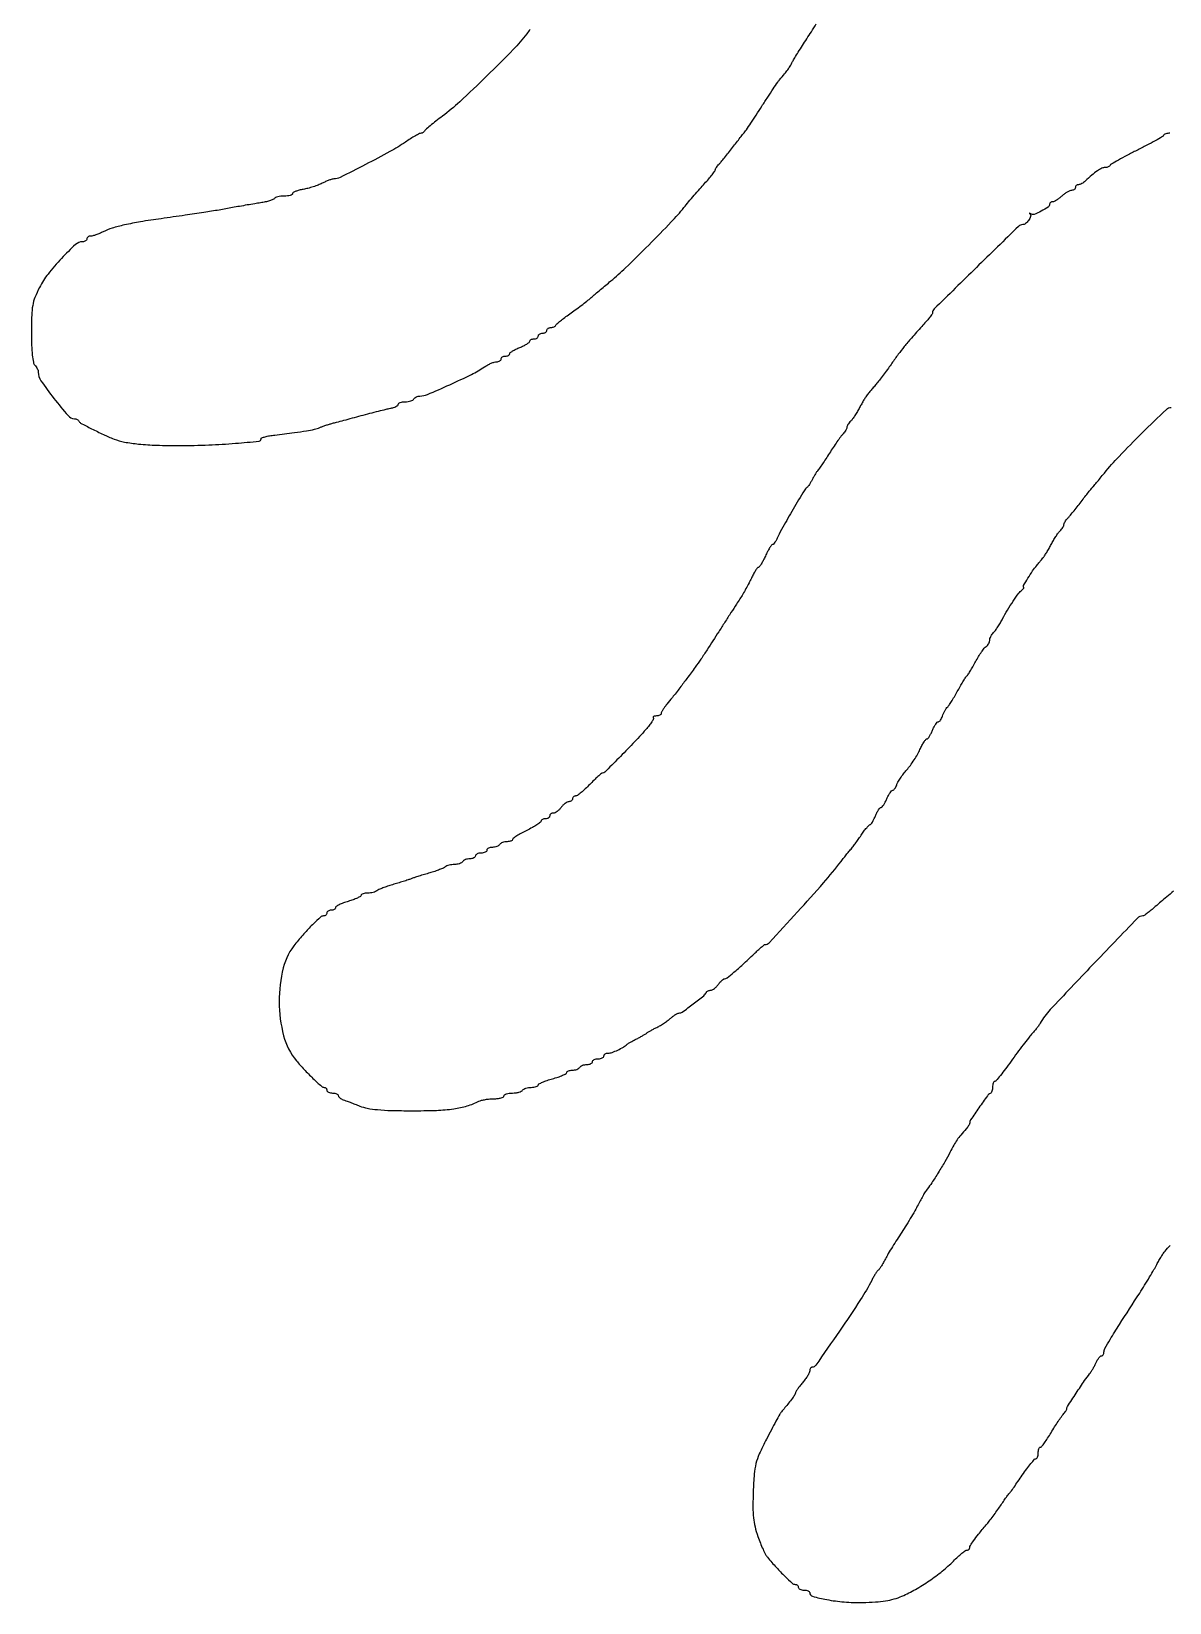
# Model space of a CAD drawing. Extents: x 128 to 1428, y 168 to 1459.
# Drawn here: x 128 to 526, y 270 to 820 of the extents above; entities that cross this region are included whole.
import ezdxf

# ---------------------------------------------------------------- set-up
doc = ezdxf.new("R2010")
doc.units = 0

msp = doc.modelspace()

# ---------------------------------------------------------------- linework, layer by layer
for points in [[(302.122299, 820.285045, 0.003329), (301, 818.834486, -0.030332), (296.251426, 813.337577, -0.005918), (286.997082, 804.075301, -0.006151), (277.492825, 795.011368, -0.026478), (271.5, 790, 0.004964), (269.176914, 788.221381, 0.007197), (267.164583, 786.601562, 0.004007), (265.503507, 785.202011, 0.11156), (265.166667, 784.75, -0.086059), (264.974673, 784.463203, -0.062715), (264.676705, 784.220312, -0.061878), (264.322979, 784.055919, -0.07802), (263.966799, 784, 0.121846), (263.426276, 783.866295, 0.007931), (261.999103, 783.085045, 0.011164), (260.316085, 782.078389, 0.008077), (258.485095, 780.88526, -0.022778), (253.076294, 777.583024, -0.006796), (244.537174, 773.039482, -0.002972), (235.602063, 768.506933, -0.116398), (233.453979, 768, 0.071747), (232.8006, 767.905758, 0.016765), (231.747175, 767.556635, 0.016947), (230.550791, 767.068429, 0.01591), (229.364307, 766.490674, -0.028465), (227.998465, 765.867484, -0.014975), (226.239828, 765.243033, -0.014851), (224.394737, 764.709388, -0.0221), (222.75, 764.362866, 0.021282), (221.313137, 764.062592, 0.032459), (220.101562, 763.669856, 0.034008), (219.219007, 763.2475, 0.270432), (219, 762.872192, -0.27234), (218.802282, 762.536117, -0.054787), (218.136086, 762.256206, -0.044041), (217.185869, 762.063313, -0.028071), (216.059017, 762, 0.02731), (214.893802, 761.936307, 0.033825), (213.824481, 761.745213, 0.036015), (212.977775, 761.467944, 0.158498), (212.581976, 761.13264, -0.159866), (212.139199, 760.759563, -0.020299), (210.948204, 760.33487, -0.022133), (209.448504, 759.939641, -0.016734), (207.772959, 759.63482, 0.003883), (205.745713, 759.319602, 0.001844), (203.139557, 758.883738, 0.001828), (200.417749, 758.407957, 0.002591), (198, 757.963271, -0.005022), (193.318129, 757.12566, -0.003384), (187.958417, 756.259494, -0.002689), (181.412896, 755.283111, -0.001289), (173, 754.096516, 0.006817), (165.724493, 752.988176, 0.014438), (160.129375, 751.890739, 0.018426), (155.832614, 750.750448, 0.041646), (152.708439, 749.504437, -0.016019), (151.455103, 748.928562, -0.01664), (150.183096, 748.441928, -0.016566), (149.058075, 748.095168, -0.066562), (148.346362, 748, 0.072631), (147.83188, 747.924869, 0.087428), (147.395494, 747.70625, 0.100491), (147.103764, 747.381344, 0.133622), (147, 747, -0.148098), (146.884512, 746.618646, -0.098909), (146.559684, 746.29375, -0.082458), (146.074105, 746.074697, -0.0649), (145.501053, 746, 0.18891), (143.003592, 745.021488, 0.016843), (138.119047, 740.184343, 0.022898), (133.411234, 734.716024, 0.048213), (130.397308, 730, 0.023888), (128.841026, 726.557147, 0.050186), (128.040471, 723.735879, 0.03647), (127.683254, 720.289957, 0.007735), (127.593152, 714.250597, 0.008165), (127.669008, 709.757418, 0.01794), (127.906229, 706.329179, 0.018767), (128.266596, 703.817287, 0.15251), (128.799403, 702.800597, -0.045635), (129.258889, 702.248599, -0.0371), (129.647325, 701.583845, -0.038449), (129.913944, 700.912014, -0.075375), (130, 700.344409, 0.152023), (130.921818, 697.382646, 0.0143), (135.477436, 691.161592, 0.012393), (140.400865, 685.140668, 0.2082), (142.666667, 684.046094, -0.057613), (143.137634, 683.972703, -0.054614), (143.588542, 683.793228, -0.058883), (143.953536, 683.540532, -0.10776), (144.166667, 683.25, 0.167484), (144.805847, 682.564041, 0.004134), (148.670749, 680.549337, 0.009685), (152.766757, 678.556125, 0.013617), (156.5, 676.949995, 0.048952), (160.129474, 675.901489, 0.021207), (165.111969, 675.194274, 0.016989), (171.476126, 674.78247, 0.008626), (179.5, 674.675021, 0.008691), (189.645013, 674.890561, 0.010973), (199.014735, 675.458763, 0.004146), (207.254849, 676.209063, 0.385478), (208, 677.031972, -0.313256), (208.230316, 677.363513, -0.020741), (209.395312, 677.743159, -0.024062), (210.929341, 678.094961, -0.015109), (212.75, 678.364735, 0.002399), (219.616483, 679.204439, 0.009412), (223.83927, 679.822399, 0.014677), (226.661313, 680.375336, 0.045824), (228.5, 680.97329, -0.013823), (229.444808, 681.348862, -0.00711), (230.646875, 681.769343, -0.007061), (231.897056, 682.167267, -0.010587), (233, 682.475914, 0.002096), (234.415336, 682.846185, 0.000406), (236.96875, 683.527865, 0.000432), (239.945292, 684.327856, 0.000399), (243, 685.154301, -0.002538), (246.07305, 685.971618, -0.002665), (249.104688, 686.744233, -0.002552), (251.727936, 687.383696, -0.011904), (253.25, 687.708419, 0.029316), (254.303215, 687.971748, 0.042211), (255.192187, 688.335076, 0.049425), (255.818026, 688.737217, 0.229111), (256, 689.113499, -0.24171), (256.174587, 689.453549, -0.068555), (256.717039, 689.73959, -0.052624), (257.506032, 689.935358, -0.034529), (258.440983, 690, 0.037634), (259.42066, 690.073842, 0.041396), (260.346475, 690.29375, 0.045439), (261.093337, 690.615492, 0.130646), (261.5, 691, -0.0888), (261.843107, 691.382848, -0.053277), (262.362977, 691.70625, -0.051182), (262.968707, 691.92583, -0.061451), (263.569915, 692, 0.101067), (266.189393, 692.534949, 0.00538), (274.019337, 695.972209, 0.008766), (281.632738, 699.574615, 0.033757), (286.15437, 702.205554, -0.024832), (287.287763, 702.89237, -0.023914), (288.497736, 703.472881, -0.024636), (289.611552, 703.879776, -0.07539), (290.40437, 704, 0.060788), (291.01454, 704.074457, 0.079411), (291.531284, 704.29375, 0.097358), (291.877247, 704.6186, 0.15696), (292, 705, -0.148195), (292.115568, 705.381354, -0.098894), (292.440625, 705.70625, -0.082425), (292.926543, 705.925306, -0.064853), (293.5, 706, 0.052256), (294.07391, 706.060145, 0.072132), (294.559375, 706.238923, 0.092083), (294.885521, 706.502939, 0.178521), (295, 706.813354, -0.231074), (295.191736, 707.206081, -0.026011), (296.028125, 707.791189, -0.027303), (297.159192, 708.414732, -0.018834), (298.5, 709, 0.018834), (299.840808, 709.585268, 0.027303), (300.971875, 710.208811, 0.026011), (301.808264, 710.793919, 0.231074), (302, 711.186646, -0.178521), (302.114479, 711.497061, -0.092083), (302.440625, 711.761077, -0.072132), (302.92609, 711.939855, -0.052256), (303.5, 712, 0.064853), (304.073457, 712.074694, 0.082425), (304.559375, 712.29375, 0.098894), (304.884432, 712.618646, 0.148195), (305, 713, -0.148195), (305.115568, 713.381354, -0.098894), (305.440625, 713.70625, -0.082425), (305.926543, 713.925306, -0.064853), (306.5, 714, 0.064853), (307.073457, 714.074694, 0.082425), (307.559375, 714.29375, 0.098894), (307.884432, 714.618646, 0.148195), (308, 715, -0.140362), (308.109202, 715.381338, -0.099913), (308.416146, 715.70625, -0.085122), (308.8752, 715.925077, -0.068857), (309.416667, 716, 0.052837), (309.98326, 716.060042, 0.055432), (310.515104, 716.237412, 0.061747), (310.935569, 716.49868, 0.125729), (311.166667, 716.808212, -0.116707), (311.494052, 717.263376, -0.007915), (312.723958, 718.297341, -0.011002), (314.251996, 719.486273, -0.008014), (316, 720.742651, 0.006474), (317.942303, 722.129631, 0.004764), (320.059375, 723.714449, 0.004815), (322.033421, 725.252079, 0.010701), (323.5, 726.469389, -0.002343), (324.926377, 727.694167, -0.00113), (326.764473, 729.250422, -0.00112), (328.688051, 730.864244, -0.001608), (330.400333, 732.284951, 0.019765), (335.555919, 736.88865, 0.004861), (343.647497, 744.863852, 0.004792), (351.568945, 752.978745, 0.020945), (356, 758.011869, -0.004677), (357.609422, 759.964523, -0.002762), (359.565584, 762.267197, -0.002763), (361.544397, 764.545039, -0.004734), (363.223266, 766.420076, 0.007378), (364.651747, 768.032546, 0.010699), (365.860676, 769.500853, 0.006589), (366.824031, 770.756985, 0.151567), (366.973266, 771.178571, -0.108357), (367.06359, 771.524718, -0.025537), (367.363559, 772.045982, -0.025121), (367.77844, 772.622867, -0.022411), (368.264382, 773.178571, 0.016832), (368.959766, 773.95611, 0.003135), (370.178654, 775.433705, 0.003356), (371.581724, 777.180277, 0.003059), (373.005535, 779, -0.000621), (374.396946, 780.796298, -0.000759), (375.702261, 782.471875, -0.000632), (376.803746, 783.877715, -0.005433), (377.303608, 784.5, 0.024128), (377.829526, 785.207322, 0.001266), (379.397405, 787.55625, 0.001997), (381.244301, 790.362675, 0.00145), (383.278106, 793.5, -0.002052), (385.327268, 796.652701, -0.002711), (387.22139, 799.506993, -0.00195), (388.830783, 801.883832, -0.026516), (389.46565, 802.715296, 0.004597), (391.231596, 804.82924, 0.016174), (392.310124, 806.235073, 0.021095), (393.140839, 807.503354, 0.012903), (394.017106, 809.062986, -0.013854), (394.747802, 810.357748, -0.003487), (396.01046, 812.424277, -0.003556), (397.487648, 814.767091, -0.00358), (398.994808, 817.08349, 0.005261), (400.583611, 819.543425, 0.003782), (402.308132, 822.322514, 0.003819)], [(526.083333, 784, 0.036858), (525.325249, 783.944041, 0.044547), (524.631771, 783.776979, 0.050455), (524.093948, 783.532752, 0.158816), (523.833333, 783.240778, -0.159303), (523.449533, 782.811617, -0.003387), (520.954167, 781.388121, -0.007478), (517.973233, 779.772447, -0.00493), (514.5, 778, 0.00493), (511.026767, 776.227553, 0.007478), (508.045833, 774.611879, 0.003387), (505.550467, 773.188383, 0.159303), (505.166667, 772.759222, -0.127894), (504.937068, 772.468292, -0.059204), (504.518462, 772.223021, -0.053052), (503.99034, 772.056334, -0.049972), (503.428098, 772, 0.116405), (502.278491, 771.728684, 0.033708), (500.69576, 770.799373, 0.027017), (498.763184, 769.323089, 0.01324), (496.459837, 767.25, -0.036112), (495.87683, 766.771641, -0.033203), (495.214988, 766.367188, -0.034863), (494.575024, 766.087163, -0.085902), (494.071429, 766, 0.09221), (493.662416, 765.923923, 0.096076), (493.314732, 765.70625, 0.099376), (493.082053, 765.381541, 0.106313), (493, 765, -0.130232), (492.898958, 764.618647, -0.100668), (492.614765, 764.29375, -0.088576), (492.189641, 764.07524, -0.07466), (491.688561, 764, 0.101307), (491.04033, 763.867297, 0.030131), (490.131751, 763.4125, 0.028874), (489.148584, 762.765446, 0.027562), (488.230375, 762, -0.022119), (487.332056, 761.234417, -0.025343), (486.408201, 760.5875, -0.025667), (485.57961, 760.12523, -0.114892), (485.041813, 760, 0.073674), (484.643731, 759.941023, 0.088026), (484.306033, 759.769585, 0.100592), (484.080281, 759.514734, 0.13186), (484, 759.215608, -0.247875), (483.432939, 758.142041, -0.029785), (481.056822, 756.719871, -0.029454), (478.535555, 755.591241, -0.267226), (477.390316, 755.776351, 0.010019), (477.061434, 756.032896, 0.337197), (476.967855, 756.032145, 0.407587), (476.956345, 755.949433, 0.010984), (477.202381, 755.630952, -0.272981), (477.323424, 754.812096, -0.059514), (476.604499, 753.511939, -0.057908), (475.554381, 752.361133, -0.180789), (474.588255, 752, 0.195534), (473.086223, 751.389254, 0.000632), (458.336338, 736.981865, 0.000619), (443.61144, 722.526737, 0.200994), (443, 721.067147, -0.164641), (442.877525, 720.705283, -0.005105), (441.898438, 719.451315, -0.009496), (440.686979, 717.989797, -0.006375), (439.25, 716.364108, 0.003674), (435.613545, 712.294608, 0.009743), (433.093144, 709.316975, 0.011876), (430.992403, 706.605665, 0.008504), (428.76858, 703.480319, -0.006178), (427.540649, 701.737494, -0.004229), (426.105453, 699.787969, -0.004262), (424.690397, 697.932637, -0.008607), (423.538227, 696.5, -0.000036), (422.514537, 695.27123, -0.000038), (421.505094, 694.059924, -0.000036), (420.632473, 693.013119, -0.000167), (420.126062, 692.406124, 0.032336), (419.665088, 691.775198, 0.007364), (418.971115, 690.647388, 0.007591), (418.208404, 689.320538, 0.007319), (417.47674, 687.955021, -0.013634), (416.711514, 686.569199, -0.01239), (415.848094, 685.181446, -0.012513), (415.01408, 683.978869, -0.038521), (414.370325, 683.227468, 0.028368), (413.845875, 682.639874, 0.030119), (413.402533, 682.00789, 0.031577), (413.091013, 681.42157, 0.106715), (413, 681, -0.100939), (412.914552, 680.581048, -0.031716), (412.625713, 680.006473, -0.03023), (412.213468, 679.390317, -0.029282), (411.725832, 678.821429, 0.032136), (411.044668, 678.017537, 0.005704), (409.886087, 676.41942, 0.00615), (408.570524, 674.51115, 0.005507), (407.252129, 672.5, -0.002738), (405.961778, 670.507651, -0.003332), (404.730718, 668.656498, -0.002808), (403.676411, 667.112587, -0.023219), (403.161567, 666.437014, 0.026859), (402.732999, 665.866083, 0.008495), (402.154819, 664.970407, 0.008455), (401.542894, 663.947994, 0.009297), (400.985567, 662.937014, -0.010751), (400.447322, 661.96733, -0.01246), (399.892649, 661.068998, -0.011538), (399.3888, 660.334325, -0.069266), (399.06943, 660, 0.090524), (398.084563, 658.877725, 0.001819), (394.20809, 652.352993, 0.004192), (390.61937, 646.143782, 0.024033), (388.905598, 642.75, -0.01948), (388.385645, 641.696616, -0.027663), (387.837306, 640.807812, -0.026702), (387.327966, 640.153545, -0.217307), (386.991359, 640, 0.242419), (386.638361, 639.818167, 0.015608), (385.975883, 638.825, 0.020002), (385.241032, 637.532719, 0.013355), (384.5, 636, -0.012876), (383.760758, 634.46724, -0.019365), (383.031372, 633.175, -0.014747), (382.375023, 632.177718, -0.244513), (382.033338, 632, 0.237788), (381.691375, 631.827624, 0.015913), (381.048617, 630.898438, 0.020177), (380.33387, 629.686882, 0.013544), (379.611997, 628.25, -0.011091), (378.773722, 626.560819, -0.006485), (377.698818, 624.573437, -0.006482), (376.570926, 622.611441, -0.010933), (375.568329, 621, 0.001299), (374.357628, 619.135167, 0.000352), (372.451685, 616.178125, 0.000356), (370.293656, 612.819529, 0.00037), (368.16754, 609.5, -0.001063), (364.120912, 603.201187, -0.006072), (361.924279, 599.886963, -0.008197), (359.935731, 597.064986, -0.002995), (357.032813, 593.135249, -0.000817), (354.589347, 589.879708, -0.00426), (353.224282, 588.098922, -0.00517), (351.94561, 586.494438, -0.001584), (349.981463, 584.09699, 0.015909), (349.222795, 583.114866, 0.019605), (348.582055, 582.151061, 0.018353), (348.112732, 581.313609, 0.119084), (348, 580.84699, -0.188547), (347.873551, 580.523585, -0.089029), (347.510417, 580.248803, -0.068846), (346.971149, 580.062459, -0.048846), (346.333333, 580, 0.034331), (345.733389, 579.958759, 0.094044), (345.332488, 579.823762, 0.228242), (345.193897, 579.625325, 0.241079), (345.266625, 579.400042, -0.320751), (345.336267, 578.98085, -0.025163), (344.755253, 577.933432, -0.026853), (343.860146, 576.653989, -0.016701), (342.683291, 575.249822, -0.007269), (338.143469, 570.332383, -0.005985), (333.162109, 565.215707, -0.001504), (328.248339, 560.317437, -0.19772), (327.476979, 560, 0.177404), (327.087643, 559.857371, 0.00672), (325.900432, 558.825, 0.011368), (324.518601, 557.532714, 0.007682), (323, 556, -0.01301), (321.449337, 554.467921, -0.017724), (319.968961, 553.175, -0.01468), (318.691652, 552.19771, -0.157214), (318.078401, 552, 0.091591), (317.666715, 551.923949, 0.09588), (317.31678, 551.70625, 0.099487), (317.08261, 551.381532, 0.107021), (317, 551, -0.127083), (316.901479, 550.618634, -0.10076), (316.624223, 550.29375, -0.089631), (316.209482, 550.075344, -0.07663), (315.720759, 550, 0.115942), (315.128761, 549.860855, 0.043072), (314.393849, 549.4125, 0.039803), (313.646083, 548.765268, 0.038332), (313, 548, -0.038332), (312.353917, 547.234732, -0.039803), (311.606151, 546.5875, -0.043072), (310.871239, 546.139145, -0.115942), (310.279241, 546, 0.07663), (309.790518, 545.924656, 0.089631), (309.375777, 545.70625, 0.10076), (309.098521, 545.381366, 0.127083), (309, 545, -0.148195), (308.884432, 544.618646, -0.098894), (308.559375, 544.29375, -0.082425), (308.073457, 544.074694, -0.064853), (307.5, 544, 0.051579), (306.926065, 543.940637, 0.071496), (306.440625, 543.764053, 0.091523), (306.114362, 543.503349, 0.180444), (306, 543.196775, -0.239275), (305.785446, 542.774101, -0.013391), (304.535818, 541.910758, -0.018235), (302.925549, 540.942593, -0.012136), (301.015549, 539.946775, 0.011216), (299.104364, 538.95481, 0.016919), (297.490713, 537.998428, 0.011796), (296.226362, 537.147388, 0.237847), (296.015549, 536.75, -0.228815), (295.869306, 536.462538, -0.07118), (295.434404, 536.220312, -0.05482), (294.803462, 536.054814, -0.036765), (294.059017, 536, 0.046881), (293.270704, 535.925923, 0.046318), (292.50665, 535.70625, 0.050262), (291.876024, 535.383556, 0.111412), (291.5, 535, -0.111412), (291.123976, 534.616444, -0.050262), (290.49335, 534.29375, -0.046318), (289.729296, 534.074077, -0.046881), (288.940983, 534, 0.049547), (288.198222, 533.926216, 0.069539), (287.570164, 533.70625, 0.089706), (287.147465, 533.381787, 0.186414), (287, 533, -0.191087), (286.848523, 532.618118, -0.088204), (286.4125, 532.29375, -0.068025), (285.765418, 532.073693, -0.048028), (285, 532, 0.048028), (284.234582, 531.926307, 0.068025), (283.5875, 531.70625, 0.088204), (283.151477, 531.381882, 0.191087), (283, 531, -0.186414), (282.852535, 530.618213, -0.089706), (282.429836, 530.29375, -0.069539), (281.801778, 530.073784, -0.049547), (281.059017, 530, 0.046881), (280.270704, 529.925923, 0.046318), (279.50665, 529.70625, 0.050262), (278.876024, 529.383556, 0.111412), (278.5, 529, -0.123387), (278.105214, 528.615893, -0.047457), (277.405225, 528.29375, -0.0433), (276.544102, 528.073939, -0.040867), (275.640983, 528, 0.032783), (274.713329, 527.939113, 0.030571), (273.779226, 527.757327, 0.031979), (272.970002, 527.491612, 0.083836), (272.45, 527.17388, -0.075357), (271.82922, 526.780056, -0.011221), (270.457187, 526.212124, -0.012412), (268.792553, 525.61353, -0.010408), (267, 525.059898, 0.003616), (265.130471, 524.510195, 0.003422), (263.234375, 523.923559, 0.0034), (261.563305, 523.381455, 0.011976), (260.5, 523, -0.011976), (259.436695, 522.618545, -0.0034), (257.765625, 522.076441, -0.003422), (255.869529, 521.489805, -0.003616), (254, 520.940102, 0.010408), (252.207447, 520.38647, 0.012412), (250.542813, 519.787876, 0.011221), (249.17078, 519.219944, 0.075357), (248.55, 518.82612, -0.085284), (248.026465, 518.508294, -0.031643), (247.203438, 518.242673, -0.030245), (246.25024, 518.060888, -0.032005), (245.3, 518, 0.03226), (244.418938, 517.943094, 0.049696), (243.675625, 517.77038, 0.064036), (243.161575, 517.518561, 0.251986), (243, 517.218315, -0.270168), (242.783677, 516.847188, -0.019203), (241.678125, 516.275947, -0.022892), (240.224456, 515.673742, -0.014967), (238.5, 515.107939, 0.017036), (236.775724, 514.534281, 0.025694), (235.321875, 513.908223, 0.023355), (234.233191, 513.30681, 0.260513), (234, 512.889624, -0.165017), (233.884863, 512.550259, -0.095617), (233.559375, 512.261327, -0.076661), (233.073723, 512.066059, -0.05738), (232.5, 512, 0.064853), (231.926543, 511.925306, 0.082425), (231.440625, 511.70625, 0.098894), (231.115568, 511.381354, 0.148195), (231, 511, -0.114732), (230.911303, 510.618549, -0.100385), (230.660767, 510.29375, -0.093609), (230.28616, 510.075772, -0.085285), (229.845164, 510, 0.18476), (228.798217, 509.599459, 0.011242), (226.308634, 507.264867, 0.015269), (223.384057, 504.21541, 0.009861), (220.178655, 500.517986, 0.112485), (215.752816, 491.815686, 0.062776), (214.310119, 479.958148, 0.062657), (215.856512, 468.080491, 0.110222), (220.356415, 459.312634, 0.015369), (223.059755, 456.258007, 0.012414), (226.140677, 453.143807, 0.006196), (229.104602, 450.362903, 0.18744), (230.038643, 450, -0.103139), (230.405479, 449.923517, -0.098819), (230.717601, 449.70625, -0.096928), (230.926751, 449.381698, -0.095084), (231, 449, 0.191087), (231.151477, 448.618118, 0.088204), (231.5875, 448.29375, 0.068025), (232.234582, 448.073693, 0.048028), (233, 448, -0.042236), (233.765695, 447.935204, -0.061847), (234.4125, 447.74051, -0.081235), (234.851041, 447.454424, -0.2107), (235, 447.116631, 0.159985), (235.124898, 446.73628, 0.059958), (235.514062, 446.322157, 0.051568), (236.080381, 445.939981, 0.042569), (236.75, 445.652512, -0.008802), (237.680999, 445.32525, -0.00231), (239.160937, 444.767774, -0.002346), (240.840235, 444.117281, -0.002403), (242.5, 443.456159, 0.049693), (245.162408, 442.677412, 0.023604), (248.704766, 442.18524, 0.016441), (253.567483, 441.903001, 0.005661), (260.612837, 441.805951, 0.009328), (269.334346, 441.947286, 0.026164), (275.417881, 442.478967, 0.036432), (280.10449, 443.489265, 0.045693), (284.236431, 445.122756, -0.055652), (285.143265, 445.460584, -0.019966), (286.494897, 445.742309, -0.01952), (288.013859, 445.935537, -0.021878), (289.486431, 446, 0.026919), (290.832749, 446.072537, 0.042432), (291.967889, 446.29375, 0.052058), (292.767343, 446.614268, 0.278232), (293, 447, -0.251914), (293.206632, 447.384097, -0.064068), (293.863914, 447.70625, -0.049716), (294.81438, 447.9272, -0.032276), (295.940983, 448, 0.031397), (297.112115, 448.073612, 0.037109), (298.1996, 448.29375, 0.040338), (299.065839, 448.614422, 0.146547), (299.5, 449, -0.130646), (299.906663, 449.384508, -0.045439), (300.653525, 449.70625, -0.041396), (301.57934, 449.926158, -0.037634), (302.559017, 450, 0.031848), (303.494107, 450.059622, 0.049153), (304.282961, 450.240649, 0.063176), (304.829147, 450.504477, 0.253911), (305, 450.819229, -0.278817), (305.233409, 451.205261, -0.01797), (306.46875, 451.797763, -0.022068), (308.083822, 452.418904, -0.014291), (310, 453, 0.014291), (311.916178, 453.581096, 0.022068), (313.53125, 454.202237, 0.01797), (314.766591, 454.794739, 0.278817), (315, 455.180771, -0.217935), (315.143439, 455.494229, -0.078434), (315.570164, 455.759351, -0.059638), (316.197795, 455.94, -0.040301), (316.940983, 456, 0.046881), (317.729296, 456.074077, 0.046318), (318.49335, 456.29375, 0.050262), (319.123976, 456.616444, 0.111412), (319.5, 457, -0.111412), (319.876024, 457.383556, -0.050262), (320.50665, 457.70625, -0.046318), (321.270704, 457.925923, -0.046881), (322.059017, 458, 0.049547), (322.801778, 458.073784, 0.069539), (323.429836, 458.29375, 0.089706), (323.852535, 458.618213, 0.186414), (324, 459, -0.191087), (324.151477, 459.381882, -0.088204), (324.5875, 459.70625, -0.068025), (325.234582, 459.926307, -0.048028), (326, 460, 0.048028), (326.765418, 460.073693, 0.068025), (327.4125, 460.29375, 0.088204), (327.848523, 460.618118, 0.191087), (328, 461, -0.149454), (328.116595, 461.381359, -0.098698), (328.444611, 461.70625, -0.081991), (328.934903, 461.925341, -0.064244), (329.513569, 462, 0.086656), (330.823809, 462.228798, 0.021915), (332.831696, 463.053171, 0.022833), (334.789347, 464.070015, 0.065661), (336, 465.001594, -0.060755), (336.345617, 465.27296, -0.006366), (337.234375, 465.795534, -0.007814), (338.314617, 466.390133, -0.006187), (339.5, 467, 0.006226), (340.685382, 467.609983, 0.007861), (341.765625, 468.204935, 0.00641), (342.654268, 468.727955, 0.061023), (343, 469, -0.060947), (343.345715, 469.272116, -0.0064), (344.234375, 469.795534, -0.00785), (345.314618, 470.391, -0.006217), (346.5, 471.001594, 0.017337), (347.790331, 471.702978, 0.012314), (349.188202, 472.573906, 0.012451), (350.482816, 473.47242, 0.025682), (351.438561, 474.25, -0.020434), (352.244563, 474.919923, -0.02385), (353.063256, 475.485937, -0.023781), (353.79097, 475.892669, -0.116044), (354.2472, 476, 0.157653), (355.399646, 476.372634, 0.005515), (359.224579, 479.199666, 0.006569), (362.928191, 482.07797, 0.120269), (363.833333, 483.25, -0.113243), (364.048774, 483.537106, -0.061465), (364.420048, 483.779688, -0.056444), (364.880431, 483.944202, -0.057672), (365.362574, 484, 0.121181), (365.921776, 484.137549, 0.041632), (366.63063, 484.5875, 0.038462), (367.360112, 485.234682, 0.035941), (368, 486, -0.023193), (368.607767, 486.765719, -0.029131), (369.241897, 487.4125, -0.029729), (369.819722, 487.877465, -0.155779), (370.203475, 488, 0.168894), (371.076862, 488.303682, 0.008179), (373.492314, 490.279506, 0.010992), (376.582293, 493.011335, 0.004852), (380.550328, 496.75, -0.005853), (381.877532, 497.99548, -0.008848), (383.064321, 499.045312, -0.004349), (384.086569, 499.902586, -0.174013), (384.357998, 500, 0.209057), (385.806848, 500.633469, 0.001288), (395.716999, 511.402993, 0.005679), (404.870524, 521.632748, 0.015704), (411, 529.102393, -0.003037), (412.030565, 530.425242, -0.003197), (413.059761, 531.712889, -0.003059), (413.961299, 532.812326, -0.014361), (414.501313, 533.425976, 0.025645), (415.037781, 534.064062, 0.004871), (415.94248, 535.284061, 0.005188), (416.97125, 536.731344, 0.004745), (418.001313, 538.243167, -0.010761), (419.00434, 539.6779, -0.015868), (419.950685, 540.888786, -0.011084), (420.776339, 541.835352, -0.208047), (421.12868, 541.993167, 0.233182), (421.438934, 542.150393, 0.021723), (421.93771, 542.879243, 0.02436), (422.478229, 543.850147, 0.016645), (423, 545, -0.020141), (423.531167, 546.149149, -0.028696), (424.100089, 547.11875, -0.028173), (424.634573, 547.830161, -0.221031), (425, 548, 0.221031), (425.365427, 548.169839, 0.028173), (425.899911, 548.88125, 0.028696), (426.468833, 549.850851, 0.020141), (427, 551, -0.021572), (427.53512, 552.149058, -0.030353), (428.115932, 553.11875, -0.03068), (428.665888, 553.824899, -0.215174), (429.053933, 554, 0.180624), (429.407823, 554.132153, 0.054383), (429.804829, 554.560581, 0.046685), (430.179407, 555.177902, 0.036205), (430.470915, 555.908361, -0.055316), (430.894545, 556.862489, -0.015772), (431.756591, 558.237747, -0.015677), (432.834684, 559.738955, -0.016026), (433.997141, 561.158361, 0.021693), (435.238879, 562.710109, 0.013682), (436.557098, 564.619956, 0.013735), (437.752348, 566.572503, 0.024444), (438.610713, 568.25, -0.015047), (439.312168, 569.686785, -0.022202), (440.019918, 570.898438, -0.018682), (440.662436, 571.816924, -0.23494), (441.030554, 572, 0.224413), (441.383053, 572.166601, 0.02672), (441.908886, 572.88125, 0.027735), (442.471068, 573.850799, 0.01933), (443, 575, -0.021572), (443.53512, 576.149058, -0.030353), (444.115932, 577.11875, -0.03068), (444.665888, 577.824899, -0.215174), (445.053933, 578, 0.185596), (445.409493, 578.13669, 0.052537), (445.812821, 578.585761, 0.045266), (446.196242, 579.230749, 0.034648), (446.498121, 579.99408, -0.029802), (446.826842, 580.849406, -0.020846), (447.293049, 581.771326, -0.021104), (447.815941, 582.62022, -0.040486), (448.315509, 583.24408, 0.040875), (448.920433, 584.000713, 0.008144), (449.864523, 585.452949, 0.008566), (450.909958, 587.1851, 0.007887), (451.925422, 589, -0.006052), (452.901756, 590.760091, -0.00819), (453.829066, 592.325, -0.005826), (454.638684, 593.607887, -0.085168), (455, 594, 0.085168), (455.361316, 594.392113, 0.005826), (456.170934, 595.675, 0.00819), (457.098244, 597.239909, 0.006052), (458.074578, 599, -0.012879), (459.09483, 600.781486, -0.015127), (460.15472, 602.413034, -0.014108), (461.124007, 603.72974, -0.084921), (461.75, 604.29969, 0.068698), (462.228226, 604.707688, 0.051643), (462.632812, 605.269518, 0.052368), (462.907844, 605.891612, 0.078066), (463, 606.478262, -0.077594), (463.097868, 607.105108, -0.03818), (463.402533, 607.85463, -0.036707), (463.8459, 608.601402, -0.044087), (464.370325, 609.227468, 0.039162), (465.016866, 609.984078, 0.01235), (465.862346, 611.209022, 0.012251), (466.741449, 612.627138, 0.013297), (467.525256, 614.048897, -0.016469), (469.210768, 617.060928, -0.012961), (471.225563, 620.210974, -0.010864), (473.169796, 622.953521, -0.075212), (474.33541, 624.111803, 0.04378), (474.635193, 624.374524, 0.062785), (474.845439, 624.657922, 0.081526), (474.940335, 624.917741, 0.202486), (474.898551, 625.111803, -0.291212), (474.874443, 625.648426, -0.005278), (476.392231, 628.224616, -0.013241), (478.018522, 630.764946, -0.024735), (479.487035, 632.715296, 0.000204), (479.957043, 633.279652, 0.000108), (480.53837, 633.978557, 0.000108), (481.132068, 634.692964, 0.000168), (481.643585, 635.309172, 0.028196), (482.198339, 636.060334, 0.008354), (482.961218, 637.26898, 0.008354), (483.774683, 638.658552, 0.008916), (484.52326, 640.044979, -0.013634), (485.288486, 641.430801, -0.01239), (486.151906, 642.818554, -0.012513), (486.98592, 644.021131, -0.038521), (487.629675, 644.772532, 0.028368), (488.154125, 645.360126, 0.030119), (488.597467, 645.99211, 0.031577), (488.908987, 646.57843, 0.106715), (489, 647, -0.100213), (489.084826, 647.418978, -0.031597), (489.371412, 647.993527, -0.030127), (489.780491, 648.609684, -0.02926), (490.264382, 649.178571, 0.017196), (490.958879, 649.956257, 0.00321), (492.173662, 651.433705, 0.003435), (493.571237, 653.180277, 0.003133), (494.988543, 655, -0.001832), (496.352188, 656.760254, -0.002552), (497.586477, 658.325, -0.001555), (498.636029, 659.633304, -0.032856), (498.974161, 660, 0.028529), (499.316991, 660.365402, 0.001298), (500.414776, 661.684994, 0.002164), (501.707285, 663.260715, 0.001548), (503.139972, 665.034022, -0.022073), (508.285494, 670.893746, -0.007434), (516.281535, 678.983057, -0.002325), (524.857045, 687.326432, -0.194143), (526.526386, 688, 0.167894)], [(527.377969, 518.617601, 0.015815), (524.962424, 516.691927, 0.003538), (520.972017, 513.25, -0.007578), (519.50457, 512.004784, -0.011002), (518.169542, 510.954688, -0.006814), (517.028977, 510.121565, -0.155547), (516.647667, 510, 0.203711), (514.691731, 509.168608, 0.000933), (498.925733, 492.748771, 0.002477), (484.201678, 477.203269, 0.060614), (480.694927, 472.416157, -0.029753), (480.239085, 471.705982, -0.009559), (479.481585, 470.707982, -0.009498), (478.594298, 469.627122, -0.010493), (477.694927, 468.616752, 0.020063), (476.53748, 467.265246, 0.004475), (474.67601, 464.862478, 0.004639), (472.575252, 462.046279, 0.004466), (470.5, 459.155918, -0.006416), (468.529455, 456.433858, -0.009871), (466.748438, 454.135107, -0.004744), (465.196542, 452.248645, -0.211453), (464.75, 452.029547, 0.224022), (464.462517, 451.879828, 0.070632), (464.220312, 451.445659, 0.054815), (464.054862, 450.819442, 0.037213), (464, 450.083333, -0.039275), (463.940363, 449.325285, -0.046992), (463.762588, 448.631771, -0.053615), (463.502293, 448.095631, -0.156385), (463.191788, 447.833333, 0.139338), (462.206917, 447.056152, 0.004471), (459.245392, 442.880435, 0.004269), (456.34698, 438.638488, 0.148803), (456, 437.498396, -0.113978), (455.922704, 437.163716, -0.024218), (455.632812, 436.636062, -0.024158), (455.228505, 436.043959, -0.020908), (454.75, 435.463275, 0.009704), (452.883597, 433.298989, 0.02317), (451.606695, 431.604893, 0.022813), (450.480575, 429.784271, 0.009144), (449.101614, 427.19918, -0.013625), (447.323962, 423.937398, -0.007952), (445.02593, 420.122265, -0.007592), (442.73854, 416.578862, -0.026273), (441.106305, 414.390928, 0.037047), (440.620178, 413.709155, 0.006125), (439.799144, 412.317811, 0.006699), (438.873642, 410.65334, 0.005878), (437.950928, 408.890928, -0.011804), (436.821177, 406.793925, -0.005126), (435.225574, 404.058258, -0.005069), (433.469242, 401.183355, -0.006718), (431.809546, 398.60527, 0.004835), (430.196772, 396.120682, 0.004418), (428.582441, 393.529944, 0.004421), (427.181502, 391.190522, 0.014352), (426.311305, 389.60527, -0.010878), (425.649564, 388.379659, -0.013314), (424.976332, 387.265298, -0.01182), (424.367924, 386.363905, -0.086982), (424, 386, 0.086674), (423.632636, 385.637093, 0.011942), (423.028212, 384.743487, 0.013404), (422.359981, 383.638791, 0.010982), (421.704161, 382.424637, -0.026482), (417.81662, 375.732039, -0.005767), (410.382046, 364.645622, -0.0014), (402.116243, 352.69366, -0.245496), (400.788616, 352, 0.155934), (400.487745, 351.90383, 0.097437), (400.231297, 351.632812, 0.079675), (400.057984, 351.227987, 0.061206), (399.998779, 350.75, -0.11317), (399.846429, 350.08849, -0.022469), (399.2639, 349.013685, -0.022734), (398.455451, 347.798533, -0.019441), (397.498779, 346.594461, 0.010911), (396.541674, 345.431147, 0.014872), (395.734016, 344.33931, 0.011669), (395.117688, 343.406375, 0.141044), (395, 342.997471, -0.143438), (394.819857, 342.382442, -0.016925), (394.002004, 341.196457, -0.012278), (392.609088, 339.409509, -0.002599), (390.088663, 336.367277, 0.045856), (389.532719, 335.564028, 0.003047), (388.167188, 333.109403, 0.00438), (386.580492, 330.154742, 0.003261), (384.879284, 326.867277, 0.0114), (382.366474, 321.641574, 0.044519), (381.184471, 318.261861, 0.042587), (380.593693, 314.654701, 0.009826), (380.239012, 308.5, 0.009176), (380.13325, 303.09406, 0.026107), (380.325175, 299.333462, 0.033281), (380.868895, 296.160886, 0.025259), (381.867577, 292.774462, 0.010783), (382.732576, 290.468363, 0.011846), (383.671115, 288.273684, 0.01132), (384.557949, 286.439845, 0.056939), (385.187723, 285.492782, 0.010215), (388.341281, 281.904561, 0.014124), (391.323901, 278.826735, 0.009317), (393.923056, 276.38477, 0.186), (394.921599, 276, -0.091591), (395.333285, 275.923949, -0.09588), (395.68322, 275.70625, -0.099487), (395.91739, 275.381532, -0.107021), (396, 275, 0.191087), (396.151477, 274.618118, 0.088204), (396.5875, 274.29375, 0.068025), (397.234582, 274.073693, 0.048028), (398, 274, -0.041578), (398.765726, 273.936215, -0.061103), (399.4125, 273.744426, -0.08031), (399.851415, 273.462722, -0.213121), (400, 273.129961, 0.336782), (400.990165, 271.826657, 0.021461), (405.958904, 270.671238, 0.026742), (412.073827, 269.858785, 0.023627), (418.5, 269.657113, 0.011727), (423.043323, 269.835874, 0.024333), (426.568912, 270.230376, 0.0298), (429.52972, 270.891451, 0.032684), (432.298207, 271.885119, 0.026138), (437.019573, 274.237316, 0.0209), (441.84719, 277.238939, 0.020898), (446.408017, 280.633608, 0.02611), (450.326977, 284.167995, -0.011205), (451.860159, 285.635885, -0.015601), (453.300918, 286.874348, -0.01199), (454.537576, 287.823974, -0.15904), (455.076977, 288, 0.084989), (455.429456, 288.06035, 0.09349), (455.728862, 288.234004, 0.100416), (455.929099, 288.492744, 0.115119), (456, 288.796609, -0.141099), (456.238355, 289.624435, -0.015998), (457.338548, 291.258097, -0.013946), (459.071378, 293.525413, -0.004467), (461.76858, 296.797471, 0.009928), (462.830685, 298.115001, 0.004489), (464.172293, 299.881132, 0.004442), (465.555298, 301.770912, 0.006061), (466.765767, 303.5, -0.002767), (467.848561, 305.068601, -0.003757), (468.844514, 306.471875, -0.002522), (469.694337, 307.637952, -0.041678), (470.010689, 308, 0.045048), (470.343138, 308.385677, 0.001485), (471.521758, 310.042187, 0.002823), (472.896935, 312.010634, 0.001959), (474.429719, 314.25, -0.009269), (475.985674, 316.453409, -0.013917), (477.430936, 318.310938, -0.008725), (478.688877, 319.78487, -0.214933), (479.166218, 320, 0.2199), (479.485301, 320.147464, 0.077654), (479.755076, 320.5875, 0.059044), (479.938959, 321.234191, 0.039791), (480, 322, -0.035647), (480.054775, 322.767331, -0.053342), (480.220312, 323.418048, -0.068931), (480.462366, 323.868229, -0.232729), (480.75, 324.018888, 0.221052), (481.164925, 324.224609, 0.009963), (482.160938, 325.520001, 0.015117), (483.296046, 327.160373, 0.010084), (484.5, 329.102537, -0.006), (485.740232, 331.1402, -0.006686), (486.985937, 333.074595, -0.006219), (488.089317, 334.694553, -0.034628), (488.75, 335.51222, 0.020241), (489.228529, 336.070807, 0.023907), (489.632812, 336.63701, 0.02375), (489.923878, 337.139778, 0.119891), (490, 337.452679, -0.144039), (490.226599, 338.222951, -0.001498), (493.310659, 342.979726, -0.004789), (496.22915, 347.35949, -0.02403), (498.000891, 349.712409, 0.031315), (498.467111, 350.350692, 0.011219), (499.052236, 351.31409, 0.01108), (499.648264, 352.401969, 0.012883), (500.164826, 353.462409, -0.025552), (500.66899, 354.434092, -0.034191), (501.227994, 355.254583, -0.036444), (501.763251, 355.841636, -0.191973), (502.160515, 356, 0.148097), (502.480656, 356.09695, 0.098909), (502.753401, 356.369638, 0.082458), (502.937293, 356.777274, 0.0649), (503, 357.258342, -0.126773), (503.334852, 358.557795, -0.009568), (505.168546, 361.734303, -0.006665), (508.422466, 366.97078, -0.000873), (515.508639, 378, 0.004244), (517.24414, 380.741676, 0.003842), (518.99206, 383.604387, 0.003848), (520.51761, 386.19155, 0.012269), (521.480115, 387.951103, -0.009521), (522.243511, 389.365065, -0.009307), (523.065795, 390.759802, -0.009236), (523.832649, 391.956744, -0.034231), (524.379675, 392.666399, 0.004771), (526.120904, 394.669416, 0.016484)]]:
    msp.add_lwpolyline(points, format="xyb")

doc.saveas('drawing.dxf')
